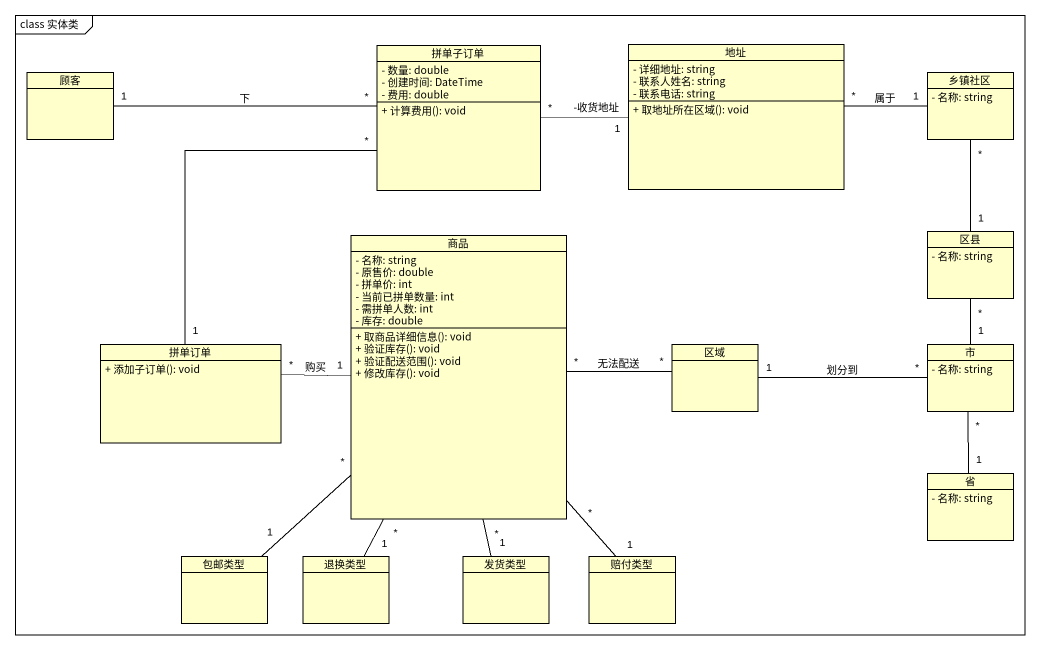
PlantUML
@startuml
mainframe class 实体类
hide circle
hide empty members
skinparam classAttributeIconSize 0
class 拼单子订单 {
  - 数量: double
  - 创建时间: DateTime
  - 费用: double
  + 计算费用(): void
}
class 地址 {
  - 详细地址: string
  - 联系人姓名: string
  - 联系电话: string
  + 取地址所在区域(): void
}
class 顾客
class 乡镇社区 {
  - 名称: string
}
class 商品 {
  - 名称: string
  - 原售价: double
  - 拼单价: int
  - 当前已拼单数量: int
  - 需拼单人数: int
  - 库存: double
  + 取商品详细信息(): void
  + 验证库存(): void
  + 验证配送范围(): void
  + 修改库存(): void
}
class 区县 {
  - 名称: string
}
class 拼单订单 {
  + 添加子订单(): void
}
class 区域
class 市 {
  - 名称: string
}
class 省 {
  - 名称: string
}
class 包邮类型
class 退换类型
class 发货类型
class 赔付类型
拼单子订单 "*" -right- "-收货地址\n1" 地址
拼单子订单 "*" -left- "1" 顾客 : 下
地址 "*" -right- "1" 乡镇社区 : 属于
乡镇社区 "*" -- "1" 区县
商品 "*" -right- "*" 区域 : 无法配送
商品 "*" -- "1" 包邮类型
商品 "*" -- "1" 退换类型
商品 "*" -- "1" 发货类型
商品 "*" -- "1" 赔付类型
区县 "*" -- "1" 市
拼单订单 "1" -up- "*" 拼单子订单
拼单订单 "*" -right- "1" 商品 : 购买
市 "*" -left- "1" 区域 : 划分到
市 "*" -- "1" 省
@enduml
